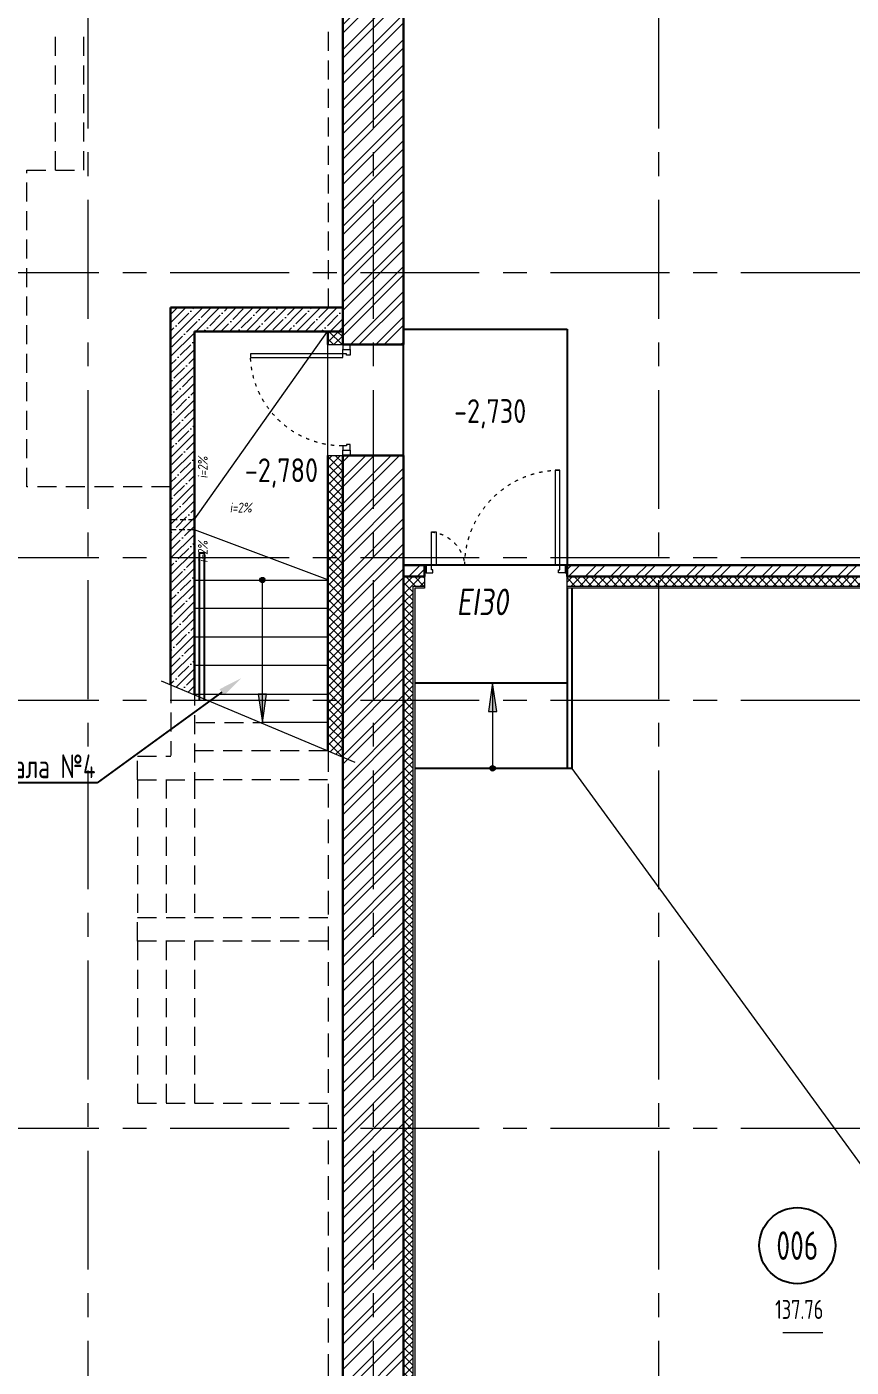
# Model space of a CAD drawing. Header units: millimetres. Extents: x -8689834 to 9419935, y 0 to 233063.
# Drawn here: x -350814 to -342145, y 92086 to 106183 of the extents above; entities that cross this region are included whole.
import ezdxf
from ezdxf import colors
from ezdxf.entities.mleader import LeaderData, LeaderLine
from ezdxf.enums import TextEntityAlignment as Align
from ezdxf.math import Vec2, Vec3

# ---------------------------------------------------------------- set-up
doc = ezdxf.new("R2010")
doc.units = ezdxf.units.MM
doc.header["$MEASUREMENT"] = 0
for name, pattern in [('ACAD_ISO03W100', [30, 12, -18]), ('ADSK_Штриховая_ш2 п1', [3, 2, -1]), ('CENTER', [2, 1.25, -0.25, 0.25, -0.25]), ('TRATTEGGIATA', [0.75, 0.5, -0.25])]:
    doc.linetypes.add(name, pattern=pattern)
doc.layers.get('0').update_dxf_attribs({"color": 250, "lineweight": 9})
for name, color, linetype, lineweight in [('АР_Выноски АПР', 7, 'Continuous', 5), ('АР_Двери', 175, 'Continuous', 18), ('АР_Лестницы', 250, 'Continuous', 15), ('АР_Лестницы ограждение', 94, 'Continuous', 25), ('АР_Маркер экспликации', 239, 'Continuous', 13), ('АР_МосжилНии_Стены', 127, 'Continuous', 30), ('АР_Навесной фасад', 190, 'Continuous', 5), ('АР_Номер помещения', 1, 'Continuous', 25), ('АР_Оси', 195, 'Continuous', 9), ('АР_Отметки', 250, 'Continuous', 15), ('АР_Перегородки кирпич', 244, 'Continuous', 30), ('АР_Перегородки_кирпич_Штрих', 244, 'Continuous', 5), ('АР_Помещения_площадь', 19, 'Continuous', 9), ('АР_тонкая линия', 250, 'Continuous', 0), ('АР_Штриховка кирпич', 250, 'Continuous', 9), ('АР_Штриховка монолит', 250, 'Continuous', 9), ('Подвал', 250, 'Continuous', 30), ('Штриховка', 7, 'Continuous', 5)]:
    doc.layers.add(name, color=color, linetype=linetype, lineweight=lineweight)
doc.layers.add('АР_ПБ_Двери', color=7, linetype='Continuous', lineweight=15, true_color=0xdb0000)
doc.layers.add('Тонкая', color=7, linetype='Continuous')
doc.styles.add('ISOCPEUR', font='isocpeur.ttf', dxfattribs={"width": 0.7})
doc.styles.get("Standard").update_dxf_attribs({"font": 'isocpeur.ttf', "width": 0.7})
doc.styles.add('Архитект', font='isocpeur.ttf', dxfattribs={"width": 0.8, "oblique": 8})

# ---------------------------------------------------------------- blocks, each defined once
blk = doc.blocks.new('*U241')
for points in [[(-55, -80), (-55, 0), (-115, 0), (-115, -40), (-100, -40), (-100, -80), (-55, -80)], [(0, 0), (0, -80), (-55, -80), (-55, 0), (0, 0)], [(-1170, 0), (-1170, -80), (-1115, -80), (-1115, 0), (-1170, 0)], [(-1115, -80), (-1115, 0), (-1055, 0), (-1055, -40), (-1070, -40), (-1070, -80), (-1115, -80)]]:
    blk.add_lwpolyline(points)
blk.add_lwpolyline([(-100, -80), (-100, -1050), (-140, -1050), (-140, -80)], close=True)
at = {"linetype": 'ACAD_ISO03W100', "ltscale": 3}
blk.add_arc((-100, -80), 970, 180, 270, dxfattribs=at)
blk = doc.blocks.new('*U247')
h = blk.add_hatch(color=256)
h.dxf.hatch_style = 1
edge = h.paths.add_edge_path()
edge.add_arc((0, 0), 27.6, 359.64, 719.64)
h = blk.add_hatch(color=256)
h.dxf.hatch_style = 1
h.paths.add_polyline_path([(1199, -44), (1199, 44), (1499, 0)])
blk.add_line((1499, 0), (0, 0))
blk.add_lwpolyline([(1199, 44), (1199, -44), (1499, 0), (1199, 44)])
blk.add_circle((0, 0), 27.6)
blk = doc.blocks.new('*U258')
at = {"layer": 'АР_Номер помещения', "color": 7}
blk.add_circle((-21437, 450), 400, dxfattribs=at)
at = {"layer": 'АР_Помещения_площадь', "color": 7}
blk.add_line((-21168, -468), (-21591, -468), dxfattribs=at)
at = {"color": 7, "style": 'ISOCPEUR', "width": 0.7, "flags": 1}
blk.add_attdef('КАТЕГОРИЯ', (-499, -2092), '', height=250, dxfattribs=at)
at = {"layer": 'АР_Номер помещения', "color": 7, "style": 'ISOCPEUR', "width": 0.7}
blk.add_attdef('НОМЕР_ПОМЕЩЕНИЯ', text='', height=300, dxfattribs=at).set_placement((-21437, 450), align=Align.MIDDLE_CENTER)
at = {"layer": 'АР_Помещения_площадь', "color": 7, "lineweight": 30, "width": 0.7, "flags": 104}
blk.add_attdef('ИМЯ_ПОМЕЩЕНИЯ', text='', height=100, dxfattribs=at).set_placement((158, 1217), align=Align.MIDDLE_CENTER)
at = {"layer": 'АР_Помещения_площадь', "color": 7, "style": 'ISOCPEUR', "width": 0.7}
blk.add_attdef('ПЛОЩАДЬ_ПОМЕЩЕНИЯ', text='', height=200, dxfattribs=at).set_placement((-21163, -221), align=Align.MIDDLE_RIGHT)
blk = doc.blocks.new('Полуторная_на лестницу')
for points in [[(75, 80), (75, 1080), (125, 1080), (125, 80)], [(1375, 430), (1375, 80), (1425, 80), (1425, 430)]]:
    blk.add_lwpolyline(points, close=True)
for points in [[(0, 0), (0, 80), (20, 80), (20, 0), (0, 0)], [(20, 80), (20, 0), (90, 0), (90, 30), (75, 30), (75, 80), (20, 80)], [(1480, 80), (1480, 0), (1410, 0), (1410, 30), (1425, 30), (1425, 80), (1480, 80)], [(1500, 0), (1500, 80), (1480, 80), (1480, 0), (1500, 0)]]:
    blk.add_lwpolyline(points)
at = {"linetype": 'ACAD_ISO03W100', "ltscale": 3}
for centre, radius, start, end in [((75, 80), 1000, 0, 90), ((1465, 40), 392, 95.9075, 174.0925)]:
    blk.add_arc(centre, radius, start, end, dxfattribs=at)
blk = doc.blocks.new('_DotSmall')
at = {"color": 0, "linetype": 'ByBlock', "const_width": 0.5}
blk.add_lwpolyline([(-0.0625, 0, 1), (0.0625, 0, 1)], format="xyb", close=True, dxfattribs=at)
blk = doc.blocks.new('*U811')
h = blk.add_hatch(color=256)
h.dxf.hatch_style = 1
edge = h.paths.add_edge_path()
edge.add_arc((0, 0), 27.6, 359.64, 719.64)
h = blk.add_hatch(color=256)
h.dxf.hatch_style = 1
h.paths.add_polyline_path([(599, -44), (599, 44), (899, 0)])
blk.add_line((899, 0), (0, 0))
blk.add_lwpolyline([(599, 44), (599, -44), (899, 0), (599, 44)])
blk.add_circle((0, 0), 27.6)

msp = doc.modelspace()

# ---------------------------------------------------------------- hatches: boundary and pattern name
at = {"layer": 'АР_Перегородки_кирпич_Штрих', "ltscale": 100}
h = msp.add_hatch(dxfattribs=at)
h.set_pattern_fill('ANSI32', color=256, scale=500)
h.set_pattern_definition([(45, (-1987.01, 0), (-132.58252, 132.58252), []), (45, (-1898.62, 0), (-132.58252, 132.58252), [])])
h.paths.add_polyline_path([(-346633.349, 100520.685), (-346852.192, 100520.682), (-346852.192, 100400.682), (-346633.349, 100400.682)])
h.paths.add_polyline_path([(-341372.071, 100520.715), (-345133.349, 100520.682), (-345133.349, 100440.685), (-345133.349, 100400.682), (-341372.071, 100400.682)])
at = {"layer": 'АР_Штриховка кирпич', "ltscale": 100}
h = msp.add_hatch(dxfattribs=at)
h.set_pattern_fill('ANSI32', color=256, scale=500)
h.paths.add_polyline_path([(-347492.244, 102840.392), (-346852.14, 102840.392), (-346852.071, 106850.682), (-347492.192, 106340.682)])
h.paths.add_polyline_path([(-347492.101, 89148.636), (-346852.071, 89148.636), (-346852.143, 101675.392), (-347492.241, 101675.392)])
h.paths.add_polyline_path([(-346852.059, 87848.636), (-347492.083, 87848.636), (-347492.071, 83698.48), (-346852.071, 83698.48)])
at = {"layer": 'АР_Штриховка монолит', "ltscale": 100}
h = msp.add_hatch(dxfattribs=at)
h.set_pattern_fill('ANSI35', color=256, scale=500)
h.paths.add_polyline_path([(-349302.182, 99263.698), (-349052.18, 99158.69), (-349052.18, 102980.262), (-347492.192, 102980.262), (-347492.192, 103230.268), (-349302.182, 103230.268)])
at = {"layer": 'Штриховка', "transparency": 33554636}
h = msp.add_hatch(dxfattribs=at)
h.set_pattern_fill('ANSI37', color=256, scale=500)
h.paths.add_polyline_path([(-347642.204, 102840.392), (-347492.204, 102840.392), (-347492.204, 102980.262), (-347642.204, 102980.262)])
h.paths.add_polyline_path([(-347642.193, 98566.45), (-347492.193, 98503.445), (-347492.204, 101675.392), (-347642.204, 101675.392)])
h = msp.add_hatch(dxfattribs=at)
h.set_pattern_fill('ANSI37', color=256, scale=500)
h.paths.add_polyline_path([(-341371.998, 100400.682), (-344172.071, 100400.682), (-344172.071, 100300.682), (-341371.999, 100300.682)])
h.paths.add_polyline_path([(-344172.071, 100400.682), (-345133.707, 100400.682), (-345133.707, 100300.682), (-344172.071, 100300.682)])
h.paths.add_polyline_path([(-346633.35, 100400.682), (-346852.192, 100400.682), (-346852.192, 99100.682), (-346752.192, 99100.682), (-346752.192, 100300.682), (-346633.349, 100300.682)])
h.paths.add_polyline_path([(-346752.192, 99100.682), (-346852.192, 99100.682), (-346852.192, 94600.682), (-346752.192, 94600.682)])
h.paths.add_polyline_path([(-335492.192, 94800.682), (-335592.192, 94800.682), (-335592.192, 94600.682), (-335492.192, 94600.682)])
h.paths.add_polyline_path([(-335492.192, 95920.737), (-338172.071, 95920.737), (-338172.071, 95820.717), (-335592.192, 95820.699), (-335592.192, 95020.645), (-335592.192, 94920.607), (-335492.192, 94920.607)])
h.paths.add_polyline_path([(-336922.834, 83292.411), (-336923, 83192.411), (-335492.192, 83192.411), (-335492.192, 91935.682), (-335492.192, 94600.682), (-335592.192, 94600.682), (-335592.192, 83292.411)])
h.paths.add_polyline_path([(-337042.996, 83192.411), (-337042.831, 83292.411), (-341231.827, 83292.411), (-341231.827, 82785.682), (-346752.192, 82785.682), (-346752.192, 87848.636), (-346852.192, 87848.636), (-346852.192, 82685.682), (-341131.827, 82685.682), (-341131.827, 83192.411)])
h = msp.add_hatch(dxfattribs=at)
h.set_pattern_fill('ANSI37', color=256, scale=500)
h.paths.add_polyline_path([(-346482.192, 89524.659), (-346752.192, 89524.659), (-346752.192, 94600.682), (-346852.192, 94600.682), (-346852.192, 89424.659), (-346482.192, 89424.659)])
h.paths.add_polyline_path([(-346482.192, 89304.659), (-346852.192, 89304.659), (-346852.192, 89148.636), (-346752.192, 89148.636), (-346752.192, 89204.659), (-346482.192, 89204.659)])

# ---------------------------------------------------------------- linework, layer by layer
at = {"linetype": 'TRATTEGGIATA', "ltscale": 500}
msp.add_line((-347641.699, 90096.612), (-347641.7, 98565.676), dxfattribs=at)
at = {"layer": 'АР_Лестницы', "color": 18, "ltscale": 100, "true_color": 0x000000}
for p, q in [((-349051.058, 100364.552), (-347651.07, 100364.552)), ((-347651.07, 100064.552), (-349051.058, 100064.552)), ((-349051.058, 99765.675), (-347651.07, 99765.675)), ((-347651.07, 99465.675), (-349051.058, 99465.675)), ((-349400.358, 99304.935), (-347363.385, 98449.342)), ((-349051.058, 99165.675), (-347651.07, 99165.675)), ((-347651.07, 98865.675), (-348336.826, 98865.675))]:
    msp.add_line(p, q, dxfattribs=at)
at = {"layer": 'АР_МосжилНии_Стены', "ltscale": 100}
for p, q in [((-346852.192, 102840.392), (-346852.192, 106850.682)), ((-347492.192, 102840.392), (-347492.192, 106340.682)), ((-349302.182, 99263.698), (-349302.182, 103230.268, 0.376)), ((-349302.182, 103230.268, 0.376), (-347492.192, 103230.267, 0.376)), ((-349052.18, 99158.69), (-349052.18, 102980.262, 0)), ((-349052.18, 102980.262, 0), (-347492.192, 102980.262, -0.27)), ((-346852.192, 102840.392), (-347492.192, 102840.392)), ((-347492.192, 89276.668), (-347492.192, 101675.392)), ((-346852.192, 101675.392), (-347492.192, 101675.392)), ((-346852.192, 89276.668), (-346852.192, 101675.392))]:
    msp.add_line(p, q, dxfattribs=at)
at = {"layer": 'АР_Навесной фасад', "ltscale": 100}
for p, q in [((-347652.192, 102840.392), (-347652.192, 102980.262)), ((-347642.192, 102840.392), (-347642.192, 102980.262, 0.004)), ((-347652.192, 102840.392), (-347492.192, 102840.392)), ((-347652.192, 101675.392), (-347492.192, 101675.392)), ((-347652.192, 98570.65), (-347652.192, 101675.392)), ((-347642.192, 98566.449, -0.329), (-347642.192, 101675.392))]:
    msp.add_line(p, q, dxfattribs=at)
at = {"layer": 'АР_Оси', "linetype": 'CENTER', "ltscale": 1000}
for p, q in [((-350172.071, 134363.151), (-350172.071, 78630.803)), ((-347172.071, 134363.151), (-347172.071, 78630.803)), ((-344172.071, 134363.151), (-344172.071, 78630.803)), ((-359305.765, 103600.682), (-276127.363, 103600.682)), ((-359305.765, 100600.682), (-276127.363, 100600.682)), ((-359305.765, 99100.682), (-276127.363, 99100.682)), ((-359305.765, 94600.682), (-276127.363, 94600.682))]:
    msp.add_line(p, q, dxfattribs=at)
at = {"layer": 'АР_Перегородки кирпич', "linetype": 'Continuous', "ltscale": 100}
for p, q in [((-346852.192, 100520.682, -1.378), (-346633.349, 100520.685, -1.084)), ((-346633.349, 100400.682, -1.084), (-346633.349, 100520.685, -1.084)), ((-345133.349, 100520.682, -1.084), (-341372.071, 100520.715, 1.924)), ((-345133.349, 100400.685, -1.084), (-345133.349, 100520.685, -1.084)), ((-346852.192, 100400.682, -1.378), (-346633.349, 100400.682, -1.084)), ((-345133.349, 100400.682, -1.084), (-340746.766, 100400.682, -1.196))]:
    msp.add_line(p, q, dxfattribs=at)
at = {"layer": 'АР_тонкая линия', "linetype": 'ADSK_Штриховая_ш2 п1', "ltscale": 100}
for p, q in [((-347642.192, 103230.267, 0.376), (-347642.192, 106190.682, 0.004)), ((-349299.935, 99270.212), (-349299.935, 98520.404)), ((-349036.821, 98865.675), (-348336.826, 98865.675)), ((-349049.935, 98572.661), (-347649.946, 98572.661)), ((-349651.057, 98513.418), (-349301.058, 98513.418)), ((-349651.057, 98263.568), (-349651.057, 98513.418)), ((-349651.057, 98263.569), (-349051.057, 98263.569)), ((-349649.216, 98265.675), (-349649.216, 96815.622)), ((-349349.216, 98265.675), (-349349.216, 96815.623)), ((-349051.057, 98263.569), (-349051.057, 96813.517)), ((-349049.216, 98265.675), (-347651.068, 98265.676)), ((-349649.216, 96565.675), (-349649.216, 96815.622)), ((-349649.216, 96815.622), (-347641.7, 96815.622))]:
    msp.add_line(p, q, dxfattribs=at)
at = {"layer": 'АР_тонкая линия', "color": 18, "ltscale": 500, "true_color": 0x000000}
msp.add_line((-347652.192, 102840.392), (-347652.192, 101675.392), dxfattribs=at)
at = {"layer": 'АР_тонкая линия', "linetype": 'ADSK_Штриховая_ш2 п1', "ltscale": 100}
for points in [[(-350814.016, 101345.355), (-350814.016, 104676.246), (-350212.879, 104676.246), (-350212.879, 106175.623)], [(-350513.448, 104676.246), (-350513.448, 106175.623)], [(-349302.182, 101345.355), (-350814.016, 101345.355), (-350814.016, 101345.355)], [(-347651.068, 96565.675), (-349649.216, 96565.675), (-349649.216, 94863.863), (-347651.068, 94863.863)], [(-349348.647, 96565.675), (-349348.647, 94863.863)], [(-349052.311, 96565.675), (-349052.311, 94863.863)]]:
    msp.add_lwpolyline(points, dxfattribs=at)
at = {"layer": 'АР_тонкая линия', "color": 18, "ltscale": 500, "true_color": 0x000000, "elevation": -1.084}
msp.add_lwpolyline([(-346852.192, 101503.971), (-346852.192, 103001.509), (-345133.349, 103001.509), (-345133.304, 100520.682), (-346852.192, 100520.682), (-346852.192, 101503.971), (-346852.192, 101503.971)], dxfattribs=at)
at = {"layer": 'АР_тонкая линия', "color": 18, "linetype": 'ADSK_Штриховая_ш2 п1', "ltscale": 30, "true_color": 0x000000, "elevation": 0}
msp.add_lwpolyline([(-349052.594, 100896.994), (-349052.594, 100996.997), (-349302.594, 100997.003), (-349302.594, 100897)], close=True, dxfattribs=at)
at = {"layer": 'Подвал', "lineweight": 13, "ltscale": 500}
msp.add_line((-345083.131, 98383.542, -1.096), (-340917.198, 92667.358, -0.063), dxfattribs=at)
at = {"layer": 'Тонкая', "ltscale": 100}
for p, q in [((-345133.188, 100281.554, -1.096), (-345133.131, 98383.542, -1.096)), ((-345083.188, 100281.554, -1.096), (-345083.131, 98383.542, -1.096)), ((-346732.192, 99282.466, -1.096), (-345133.158, 99282.466, -1.096)), ((-345083.131, 98383.542, -1.096), (-346732.192, 98383.542, -1.096))]:
    msp.add_line(p, q, dxfattribs=at)
msp.add_lwpolyline([(-346852.192, 103001.509), (-345133.349, 103001.509)], dxfattribs=at)
at = {"layer": 'Тонкая', "ltscale": 100, "elevation": -1.084}
msp.add_lwpolyline([(-345133.349, 103001.509), (-345133.349, 100520.701), (-345133.349, 100520.701), (-345133.349, 100520.701), (-346852.192, 100520.849), (-346852.192, 101503.971), (-346852.192, 101503.971), (-346852.192, 102885.984)], dxfattribs=at)
at = {"layer": 'Штриховка', "transparency": 33554636}
for points, elevation in [([(-346633.35, 100400.682), (-346633.349, 100280.682), (-346732.192, 100280.682), (-346732.192, 89544.659)], -1.378), ([(-341371.998, 100280.682), (-345133.707, 100280.682), (-345133.707, 100400.682)], -1.378), ([(-346752.192, 89524.659), (-346752.192, 100300.682), (-346633.349, 100300.682)], -1.084), ([(-345133.349, 100300.682), (-341371.999, 100300.682)], -1.084)]:
    msp.add_lwpolyline(points, dxfattribs=dict(at, elevation=elevation))

# ---------------------------------------------------------------- block references
at = {"layer": 'АР_Двери', "xscale": -1, "rotation": 270}
msp.add_blockref('*U241', (-347412.192, 102845.392), dxfattribs=at)
at = {"layer": 'АР_Двери', "xscale": -1}
msp.add_blockref('Полуторная_на лестницу', (-345133.349, 100440.685, -1.084), dxfattribs=at)
at = {"layer": 'АР_Лестницы', "ltscale": 100}
for name, p, rotation in [('*U247', (-348336.826, 100364.552), 270), ('*U811', (-345915.852, 98383.542, -1.096), 89.99999999999997)]:
    msp.add_blockref(name, p, dxfattribs=dict(at, rotation=rotation))
at = {"layer": 'АР_Маркер экспликации', "color": 7}
ref = msp.add_blockref('*U258', (-321274.746, 92914.459, 1.962), dxfattribs=at)
ref.add_attrib('НОМЕР_ПОМЕЩЕНИЯ', '006', dxfattribs={"layer": 'АР_Номер помещения', "color": 7, "height": 300, "style": 'ISOCPEUR', "width": 0.7}).set_placement((-342712.022, 93364.5, 1.962), align=Align.MIDDLE_CENTER)
ref.add_attrib('ПЛОЩАДЬ_ПОМЕЩЕНИЯ', '137.76', dxfattribs={"layer": 'АР_Помещения_площадь', "color": 7, "height": 200, "style": 'ISOCPEUR', "width": 0.7}).set_placement((-342438.042, 92692.975, 1.962), align=Align.MIDDLE_RIGHT)

# ---------------------------------------------------------------- texts
at = {"layer": 'АР_ПБ_Двери', "lineweight": 35, "style": 'Архитект', "oblique": 8, "width": 0.8}
msp.add_text('EI30', height=280, dxfattribs=at).set_placement((-346294.432, 99994.645))

# ---------------------------------------------------------------- leaders
at = {"layer": 'АР_Выноски АПР'}
ml = msp.add_multileader_mtext('Standard', dxfattribs=at)
ml.set_content('Выход из подвала №4', color=256, style='ISOCPEUR')
ml.set_leader_properties()
ml.build(insert=Vec2(0, 0))
ml.multileader.update_dxf_attribs({"text_left_attachment_type": 6, "text_right_attachment_type": 6, "dogleg_length": 100, "arrow_head_size": 250})
ctx = ml.context
ctx.base_point, ctx.char_height, ctx.arrow_head_size, ctx.landing_gap_size, ctx.plane_origin = Vec3(-352630.88, 98230.518), 250, 250, 25, Vec3(-341356.708, 110064.711)
ctx.left_attachment, ctx.right_attachment = 6, 6
notes = []
notes.append((ctx, [(1, (1, 1, 0), (-350074.63, 98230.518), (-1, 0), 100, [(2, [(-348560.703, 99331.024)], 0, [])])]))
ctx.mtext.insert, ctx.mtext.width, ctx.mtext.defined_height, ctx.mtext.flow_direction = Vec3(-352605.88, 98530.518), 4200.76545, 12.17, 5
at = {"layer": 'АР_Отметки'}
ml = msp.add_multileader_mtext('Standard', dxfattribs=at)
ml.set_content('{\\W0.8;-2,730}', color=256, style='ISOCPEUR')
ml.set_leader_properties(color=256, linetype='Continuous', lineweight=-1)
ml.set_arrow_properties(name='DOTSMALL')
ml.build(insert=Vec2(0, 0))
ml.multileader.update_dxf_attribs({"has_text_frame": 1, "text_left_attachment_type": 4, "text_right_attachment_type": 4, "dogleg_length": 100, "arrow_head_size": 180})
ctx = ml.context
ctx.base_point, ctx.char_height, ctx.arrow_head_size, ctx.landing_gap_size, ctx.plane_origin = Vec3(-346371.356, 101933.6), 250, 180, 50, Vec3(-346327.75, 100655.48)
ctx.left_attachment, ctx.right_attachment = 4, 4
notes.append((ctx, [(0, (0, 0, 0), (0, 0), (1, 0), 1, [])]))
ctx.mtext.insert, ctx.mtext.width, ctx.mtext.defined_height, ctx.mtext.line_spacing_style, ctx.mtext.flow_direction = Vec3(-346321.356, 102266.933), 769.98896, 343.888, 2, 5
for ctx, leaders in notes:
    for number, flags, end, landing, length, lines in leaders:
        leader = LeaderData()
        leader.index, (leader.has_last_leader_line, leader.has_dogleg_vector, leader.attachment_direction) = number, flags
        leader.last_leader_point, leader.dogleg_vector, leader.dogleg_length = Vec3(end), Vec3(landing), length
        for number, points, colour, breaks in lines:
            line = LeaderLine()
            line.index, line.vertices, line.color, line.breaks = number, Vec3.list(points), colors.encode_raw_color(colour), breaks
            leader.lines.append(line)
        ctx.leaders.append(leader)

# ---------------------------------------------------------------- next in the draw order: texts
at = {"color": 157, "ltscale": 150, "true_color": 0x465c7c, "char_height": 103.5603, "width": 0.6904, "attachment_point": 8, "style": 'Архитект', "bg_fill": 3, "box_fill_scale": 1, "bg_fill_color": 1, "bg_fill_transparency": 0}
for insert, rotation in [((-348563.5, 101074.682, -0.263), 359.9839414), ((-348912, 100663, -0.38), 89.9839414)]:
    msp.add_mtext('i=2%', dxfattribs=dict(at, insert=insert, rotation=rotation))

# ---------------------------------------------------------------- next in the draw order: linework, layer by layer
at = {"color": 157, "ltscale": 150, "true_color": 0x465c7c, "elevation": 0}
for points in [[(-349052.594, 100996.997), (-347652.192, 102980.262)], [(-349052.594, 100896.994), (-347652.605, 100370.735)]]:
    msp.add_lwpolyline(points, dxfattribs=at)
at = {"layer": 'АР_Лестницы ограждение', "color": 18, "lineweight": 25, "true_color": 0x000000, "elevation": 0}
msp.add_lwpolyline([(-348998.692, 99100.682), (-348998.692, 100652.521), (-348949.825, 100652.521), (-348949.825, 99100.682)], dxfattribs=at)
at = {"layer": 'АР_тонкая линия', "linetype": 'ADSK_Штриховая_ш2 п1', "ltscale": 100}
msp.add_line((-349052.18, 101344.984, 0), (-349052.18, 98263.569, 0), dxfattribs=at)

# ---------------------------------------------------------------- next in the draw order: leaders
at = {"layer": 'АР_Отметки'}
ml = msp.add_multileader_mtext('Standard', dxfattribs=at)
ml.set_content('{\\W0.8;-2,780}', color=256, style='ISOCPEUR')
ml.set_leader_properties(color=256, linetype='Continuous', lineweight=-1)
ml.set_arrow_properties(name='DOTSMALL')
ml.build(insert=Vec2(0, 0))
ml.multileader.update_dxf_attribs({"has_text_frame": 1, "text_left_attachment_type": 4, "text_right_attachment_type": 4, "dogleg_length": 100, "arrow_head_size": 180})
ctx = ml.context
ctx.base_point, ctx.char_height, ctx.arrow_head_size, ctx.landing_gap_size, ctx.plane_origin = Vec3(-348571.087, 101311.404), 250, 180, 50, Vec3(-348527.481, 100033.285)
ctx.left_attachment, ctx.right_attachment = 4, 4
notes = []
notes.append((ctx, [(0, (0, 0, 0), (0, 0), (1, 0), 1, [])]))
ctx.mtext.insert, ctx.mtext.width, ctx.mtext.defined_height, ctx.mtext.line_spacing_style, ctx.mtext.flow_direction = Vec3(-348521.087, 101644.737), 769.98896, 343.888, 2, 5
for ctx, leaders in notes:
    for number, flags, end, landing, length, lines in leaders:
        leader = LeaderData()
        leader.index, (leader.has_last_leader_line, leader.has_dogleg_vector, leader.attachment_direction) = number, flags
        leader.last_leader_point, leader.dogleg_vector, leader.dogleg_length = Vec3(end), Vec3(landing), length
        for number, points, colour, breaks in lines:
            line = LeaderLine()
            line.index, line.vertices, line.color, line.breaks = number, Vec3.list(points), colors.encode_raw_color(colour), breaks
            leader.lines.append(line)
        ctx.leaders.append(leader)

# ---------------------------------------------------------------- next in the draw order: texts
at = {"color": 157, "ltscale": 150, "true_color": 0x465c7c, "insert": (-348912, 101549.5, -0.38), "char_height": 103.5603, "width": 0.6904, "attachment_point": 8, "rotation": 89.9839414, "style": 'Архитект', "bg_fill": 3, "box_fill_scale": 1, "bg_fill_color": 1, "bg_fill_transparency": 0}
msp.add_mtext('i=2%', dxfattribs=at)

doc.saveas('drawing.dxf')
